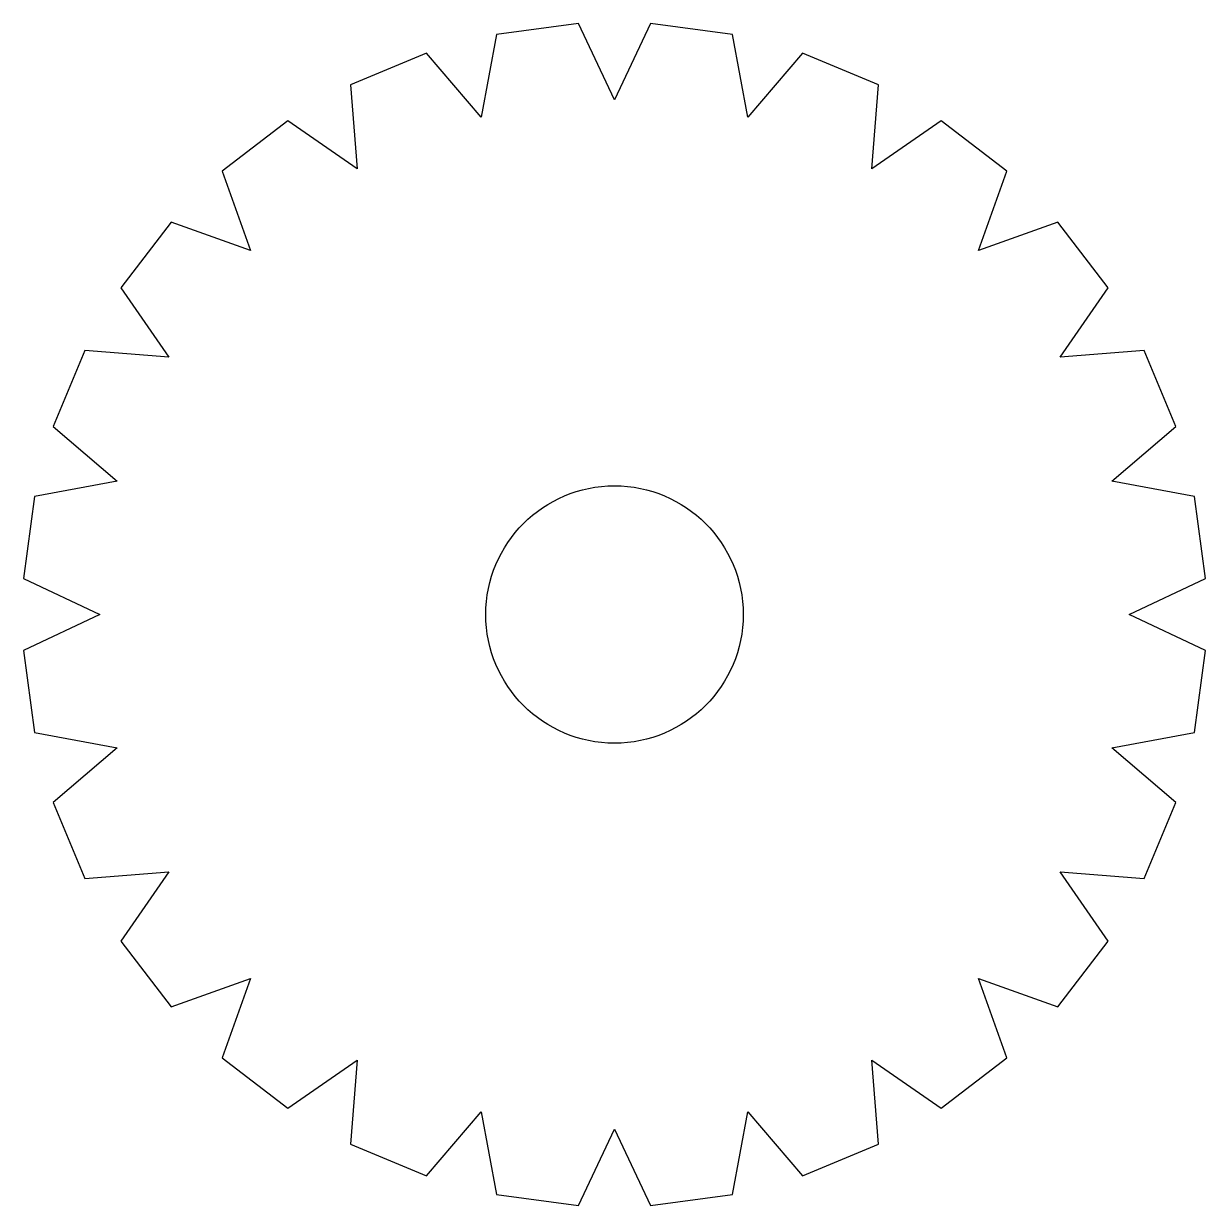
# Model space of a CAD drawing. Header units: millimetres. Extents: x -45.9 to 45.9, y -45.9 to 45.9.
import ezdxf

# ---------------------------------------------------------------- set-up
doc = ezdxf.new("R2010")
doc.units = ezdxf.units.MM
doc.layers.get('0').update_dxf_attribs({"linetype": 'CONTINUOUS'})

msp = doc.modelspace()

# ---------------------------------------------------------------- linework, layer by layer
for p, q in [((-2.808, 45.914), (-9.171, 45.077)), ((0, 40), (-2.808, 45.914)), ((2.808, 45.914), (0, 40)), ((9.171, 45.077), (2.808, 45.914)), ((-9.171, 45.077), (-10.353, 38.637)), ((10.353, 38.637), (9.171, 45.077)), ((-14.596, 43.623), (-20.525, 41.167)), ((-10.353, 38.637), (-14.596, 43.623)), ((14.596, 43.623), (10.353, 38.637)), ((20.525, 41.167), (14.596, 43.623)), ((-20.525, 41.167), (-20, 34.641)), ((20, 34.641), (20.525, 41.167)), ((0, 40), (0, 40)), ((-10.353, 38.637), (-10.353, 38.637)), ((10.353, 38.637), (10.353, 38.637)), ((-25.389, 38.359), (-30.481, 34.452)), ((-20, 34.641), (-25.389, 38.359)), ((25.389, 38.359), (20, 34.641)), ((30.481, 34.452), (25.389, 38.359)), ((-30.481, 34.452), (-28.284, 28.284)), ((-20, 34.641), (-20, 34.641)), ((20, 34.641), (20, 34.641)), ((28.284, 28.284), (30.481, 34.452)), ((-34.452, 30.481), (-38.359, 25.389)), ((-28.284, 28.284), (-34.452, 30.481)), ((34.452, 30.481), (28.284, 28.284)), ((38.359, 25.389), (34.452, 30.481)), ((-28.284, 28.284), (-28.284, 28.284)), ((28.284, 28.284), (28.284, 28.284)), ((-38.359, 25.389), (-34.641, 20)), ((34.641, 20), (38.359, 25.389)), ((-41.167, 20.525), (-43.623, 14.596)), ((-34.641, 20), (-41.167, 20.525)), ((41.167, 20.525), (34.641, 20)), ((43.623, 14.596), (41.167, 20.525)), ((-34.641, 20), (-34.641, 20)), ((34.641, 20), (34.641, 20)), ((-43.623, 14.596), (-38.637, 10.353)), ((38.637, 10.353), (43.623, 14.596)), ((-38.637, 10.353), (-45.077, 9.171)), ((-38.637, 10.353), (-38.637, 10.353)), ((45.077, 9.171), (38.637, 10.353)), ((38.637, 10.353), (38.637, 10.353)), ((-45.077, 9.171), (-45.914, 2.808)), ((45.914, 2.808), (45.077, 9.171)), ((-45.914, 2.808), (-40, 0)), ((40, 0), (45.914, 2.808)), ((-40, 0), (-45.914, -2.808)), ((-40, 0), (-40, 0)), ((40, 0), (40, 0)), ((45.914, -2.808), (40, 0)), ((-45.914, -2.808), (-45.077, -9.171)), ((45.077, -9.171), (45.914, -2.808)), ((-45.077, -9.171), (-38.637, -10.353)), ((38.637, -10.353), (45.077, -9.171)), ((-38.637, -10.353), (-43.623, -14.596)), ((-38.637, -10.353), (-38.637, -10.353)), ((43.623, -14.596), (38.637, -10.353)), ((38.637, -10.353), (38.637, -10.353)), ((-43.623, -14.596), (-41.167, -20.525)), ((41.167, -20.525), (43.623, -14.596)), ((-41.167, -20.525), (-34.641, -20)), ((-34.641, -20), (-38.359, -25.389)), ((-34.641, -20), (-34.641, -20)), ((38.359, -25.389), (34.641, -20)), ((34.641, -20), (34.641, -20)), ((34.641, -20), (41.167, -20.525)), ((-38.359, -25.389), (-34.452, -30.481)), ((34.452, -30.481), (38.359, -25.389)), ((-34.452, -30.481), (-28.284, -28.284)), ((-28.284, -28.284), (-30.481, -34.452)), ((-28.284, -28.284), (-28.284, -28.284)), ((30.481, -34.452), (28.284, -28.284)), ((28.284, -28.284), (28.284, -28.284)), ((28.284, -28.284), (34.452, -30.481)), ((-30.481, -34.452), (-25.389, -38.359)), ((-25.389, -38.359), (-20, -34.641)), ((-20, -34.641), (-20.525, -41.167)), ((-20, -34.641), (-20, -34.641)), ((20.525, -41.167), (20, -34.641)), ((20, -34.641), (20, -34.641)), ((20, -34.641), (25.389, -38.359)), ((25.389, -38.359), (30.481, -34.452)), ((-14.596, -43.623), (-10.353, -38.637)), ((-10.353, -38.637), (-10.353, -38.637)), ((-10.353, -38.637), (-9.171, -45.077)), ((9.171, -45.077), (10.353, -38.637)), ((10.353, -38.637), (10.353, -38.637)), ((10.353, -38.637), (14.596, -43.623)), ((-2.808, -45.914), (0, -40)), ((0, -40), (0, -40)), ((0, -40), (2.808, -45.914)), ((-20.525, -41.167), (-14.596, -43.623)), ((14.596, -43.623), (20.525, -41.167)), ((-9.171, -45.077), (-2.808, -45.914)), ((2.808, -45.914), (9.171, -45.077))]:
    msp.add_line(p, q)
msp.add_circle((0, 0), 10)

doc.saveas('drawing.dxf')
